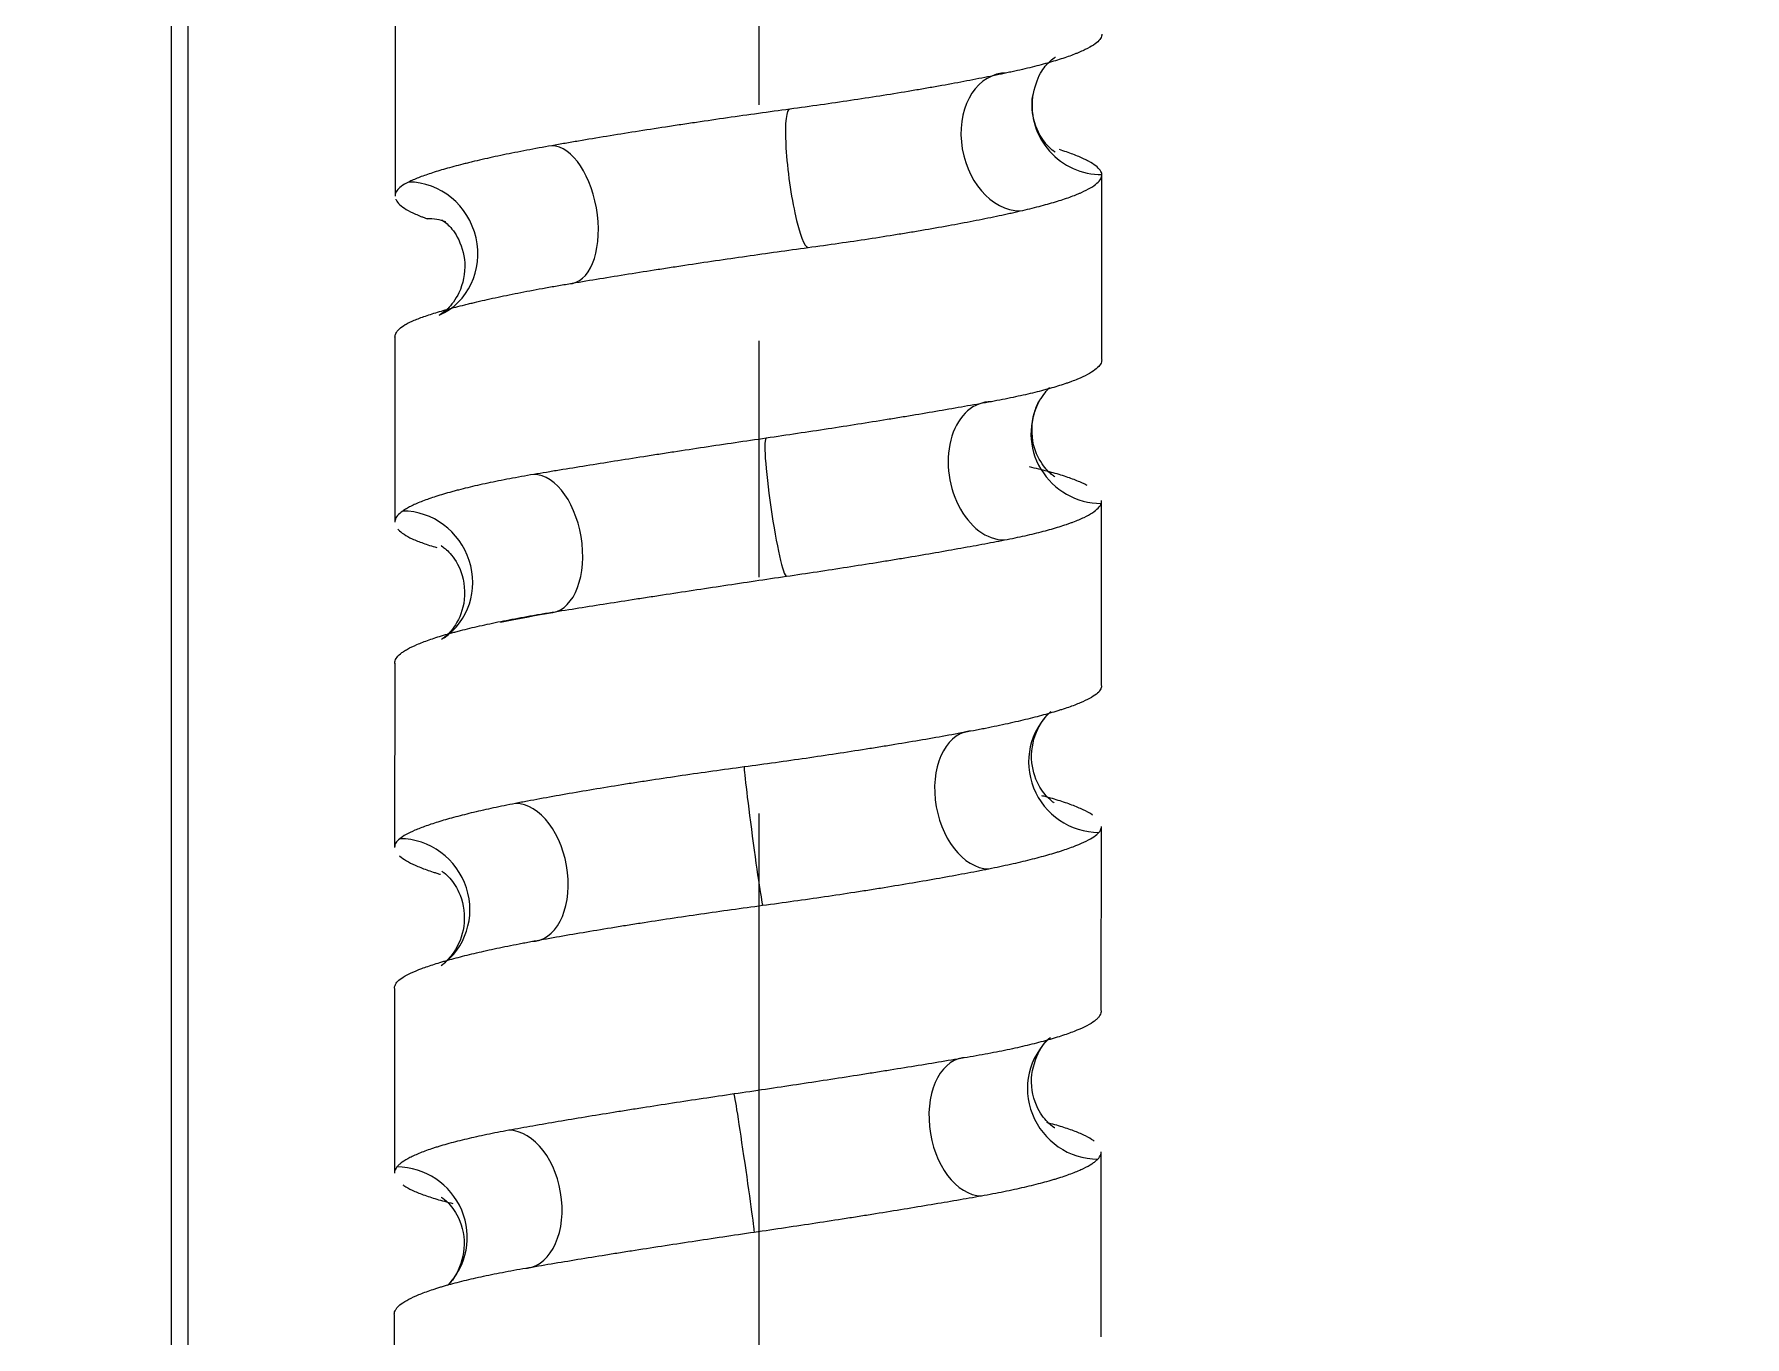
# Model space of a CAD drawing. Header units: millimetres. Extents: x 6110 to 6704, y -2661 to -1821.
# Drawn here: x 6334.11 to 6343.31, y -2327.69 to -2320.69 of the extents above; entities that cross this region are included whole.
import ezdxf

# ---------------------------------------------------------------- set-up
doc = ezdxf.new("R2010")
doc.units = ezdxf.units.MM
doc.header["$LTSCALE"] = 0.1
doc.linetypes.add('CENTERX2', pattern=[101.6, 63.5, -12.7, 12.7, -12.7])
doc.linetypes.add('HIDDEN2', pattern=[4.7625, 3.175, -1.5875])
doc.layers.add('1', color=4, linetype='HIDDEN2', lineweight=13)
doc.layers.add('DIM', color=3, linetype='Continuous', lineweight=9)
doc.layers.add('CENTER', color=1, linetype='CENTERX2')

msp = doc.modelspace()

# ---------------------------------------------------------------- hatches: boundary and pattern name
at = {"layer": 'DIM'}
h = msp.add_hatch(dxfattribs=at)
h.set_pattern_fill('ANSI31', color=2)
edge = h.paths.add_edge_path()
edge.add_line((6619.6172, -2595.9805), (6619.6172, -1962.2056))
edge.add_line((6634.6172, -1966.1101), (6619.6172, -1966.1101))
edge.add_line((6634.6172, -2610.9805), (6634.6172, -1966.1101))
edge.add_line((6634.6172, -2610.9805), (6184.4567, -2610.9805))
edge.add_line((6619.6172, -2595.9805), (6184.4567, -2595.9805))
edge.add_line((6184.4567, -2610.9805), (6184.4567, -2595.9805))

# ---------------------------------------------------------------- linework, layer by layer
at = {"layer": '1', "color": 7, "linetype": 'Continuous', "lineweight": -3}
for p, q in [((6334.8505, -2226.5104), (6334.8505, -2393.225)), ((6334.9393, -2226.5104), (6334.9393, -2393.225)), ((6336.0543, -2320.5681), (6336.0536, -2321.5565)), ((6339.853, -2322.4352), (6339.8537, -2321.4436)), ((6336.0531, -2322.3144), (6336.0524, -2323.3094)), ((6339.8518, -2324.1867), (6339.8525, -2323.1935)), ((6336.0519, -2324.0677), (6336.0512, -2325.0571)), ((6339.8506, -2325.9346), (6339.8513, -2324.9445)), ((6336.0507, -2325.8149), (6336.05, -2326.8088)), ((6339.8494, -2327.6872), (6339.8501, -2326.6929)), ((6336.0495, -2327.5671), (6336.0488, -2328.5577))]:
    msp.add_line(p, q, dxfattribs=at)
for centre, major_axis, ratio, start_param, end_param in [((6339.3795, -2321.2655), (0.0809, -0.3662), 0.742203, 2.97992, 6.118765), ((6339.853, -2321.0694), (0.3722, -0.0455), 0.990959, 3.136864, 4.834599), ((6338.2251, -2321.4611), (0.0502, -0.3716), 0.142243, 3.122374, 6.264017), ((6336.9416, -2321.6566), (0.0638, -0.3695), 0.527455, 6.193609, 9.332122), ((6336.141, -2321.8526), (0.1533, -0.3422), 0.945561, 6.274637, 9.023318), ((6336.2045, -2322.0491), (0.1318, 0.3511), 0.910557, 0.028802, 0.327529), ((6339.2945, -2323.0332), (0.0698, -0.3685), 0.70068, 3.009328, 6.150959), ((6339.8463, -2322.8372), (0.3278, -0.1822), 0.98616, 3.141136, 5.223499), ((6338.1033, -2323.2288), (0.0543, -0.371), 0.07798, 3.131636, 6.270126), ((6336.8396, -2323.4244), (0.0611, -0.37), 0.580153, 6.187191, 9.328733), ((6336.1068, -2323.6204), (0.1971, -0.319), 0.961259, 0.042818, 2.603645), ((6339.8309, -2324.6051), (0.2558, -0.2742), 0.98078, 3.127308, 5.54174), ((6339.205, -2324.801), (0.0715, -0.3681), 0.652446, 3.016569, 6.155035), ((6337.9802, -2324.9966), (0.0497, -0.3717), 0.015718, 3.139643, 6.281152), ((6336.7421, -2325.1922), (0.0698, -0.3684), 0.630167, 6.165396, 9.304181), ((6336.0882, -2325.3822), (0.2124, -0.3091), 0.971684, 0.000903, 2.55168), ((6339.8231, -2326.3618), (0.2455, -0.2834), 0.975199, 3.154937, 5.57925), ((6339.1675, -2326.5579), (0.0644, -0.3694), 0.635828, 3.031079, 6.172183), ((6337.931, -2326.7537), (0.0541, -0.3711), 0.010811, 0.000074, 3.138521), ((6336.7029, -2326.9494), (0.0655, -0.3692), 0.650015, 6.167902, 9.309332), ((6336.0709, -2327.1457), (0.2642, -0.2661), 0.978594, 6.282607, 8.65142)]:
    msp.add_ellipse(centre, major_axis=major_axis, ratio=ratio, start_param=start_param, end_param=end_param, dxfattribs=at)
for points, knots in [([(6339.8524, -2320.6978), (6339.85, -2320.7054), (6339.845, -2320.7131), (6339.8303, -2320.7287), (6339.8107, -2320.7446), (6339.7816, -2320.7608), (6339.7561, -2320.7732), (6339.747, -2320.7773), (6339.7324, -2320.7836), (6339.7274, -2320.7857), (6339.7171, -2320.7899), (6339.7118, -2320.792), (6339.6845, -2320.8025), (6339.6606, -2320.8109), (6339.6084, -2320.8277), (6339.5521, -2320.8445), (6339.4875, -2320.8612), (6339.4359, -2320.8736), (6339.4181, -2320.8778), (6339.3907, -2320.884), (6339.3814, -2320.8861), (6339.3626, -2320.8903), (6339.3531, -2320.8923), (6339.3435, -2320.8944)], [0, 0, 0, 0, 0.125, 0.125, 0.25, 0.375, 0.375, 0.4375, 0.4375, 0.46875, 0.46875, 0.5, 0.5, 0.625, 0.625, 0.75, 0.875, 0.875, 0.9375, 0.9375, 0.96875, 0.96875, 1, 1, 1, 1]), ([(6339.4808, -2321.0239), (6339.4922, -2320.9715), (6339.516, -2320.894), (6339.5776, -2320.8262), (6339.6005, -2320.8109), (6339.6035, -2320.8091), (6339.6035, -2320.8091)], [0, 0, 0, 0, 0.337406, 0.614052, 0.876261, 1, 1, 1, 1]), ([(6339.3435, -2320.8944), (6339.3051, -2320.9026), (6339.2652, -2320.9108), (6339.1824, -2320.9274), (6339.0967, -2320.9439), (6339.0051, -2320.9606), (6338.9342, -2320.9731), (6338.8982, -2320.9794), (6338.8613, -2320.9857), (6338.8365, -2320.9899), (6338.8241, -2320.992), (6338.7615, -2321.0024), (6338.7106, -2321.0107), (6338.6075, -2321.027), (6338.503, -2321.0431), (6338.3957, -2321.0587), (6338.2869, -2321.0742), (6338.2318, -2321.0818), (6338.1759, -2321.0894)], [0, 0, 0, 0, 0.125, 0.125, 0.25, 0.375, 0.375, 0.4375, 0.46875, 0.46875, 0.5, 0.5, 0.625, 0.625, 0.75, 0.875, 0.875, 1, 1, 1, 1]), ([(6339.6022, -2321.3197), (6339.6022, -2321.3196), (6339.5989, -2321.3175), (6339.5713, -2321.2995), (6339.5043, -2321.2161), (6339.475, -2321.1059), (6339.4789, -2321.0398), (6339.4808, -2321.0239)], [0, 0, 0, 0, 0.095833, 0.358331, 0.612702, 0.909005, 1, 1, 1, 1]), ([(6338.1759, -2321.0894), (6338.1197, -2321.0969), (6338.0636, -2321.1046), (6337.9517, -2321.1202), (6337.8401, -2321.136), (6337.7291, -2321.1522), (6337.6461, -2321.1645), (6337.6184, -2321.1687), (6337.577, -2321.1749), (6337.5632, -2321.177), (6337.5357, -2321.1812), (6337.5219, -2321.1833), (6337.4534, -2321.1938), (6337.3996, -2321.2022), (6337.2938, -2321.2189), (6337.1899, -2321.2357), (6337.0897, -2321.2523), (6337.016, -2321.2648), (6336.9916, -2321.269), (6336.9555, -2321.2752), (6336.9435, -2321.2773), (6336.9197, -2321.2814), (6336.9079, -2321.2835), (6336.8962, -2321.2856)], [0, 0, 0, 0, 0.125, 0.125, 0.25, 0.375, 0.375, 0.4375, 0.4375, 0.46875, 0.46875, 0.5, 0.5, 0.625, 0.625, 0.75, 0.875, 0.875, 0.9375, 0.9375, 0.96875, 0.96875, 1, 1, 1, 1]), ([(6336.8962, -2321.2856), (6336.8495, -2321.2938), (6336.8046, -2321.302), (6336.7181, -2321.3185), (6336.6349, -2321.3351), (6336.5585, -2321.3517), (6336.5037, -2321.3642), (6336.4769, -2321.3705), (6336.4511, -2321.3768), (6336.4341, -2321.381), (6336.4257, -2321.3831), (6336.3845, -2321.3935), (6336.3537, -2321.4018), (6336.2965, -2321.4182), (6336.2436, -2321.4343), (6336.1994, -2321.4501), (6336.1695, -2321.4618), (6336.16, -2321.4656), (6336.1423, -2321.4733), (6336.134, -2321.4771), (6336.1263, -2321.4809)], [0, 0, 0, 0, 0.125, 0.125, 0.25, 0.375, 0.375, 0.4375, 0.46875, 0.46875, 0.5, 0.5, 0.625, 0.625, 0.75, 0.875, 0.875, 0.9375, 0.9375, 1, 1, 1, 1]), ([(6339.8536, -2321.4411), (6339.8531, -2321.4335), (6339.85, -2321.4258), (6339.839, -2321.4101), (6339.8232, -2321.3942), (6339.7977, -2321.3779), (6339.7749, -2321.3655), (6339.7667, -2321.3614), (6339.7535, -2321.3551), (6339.749, -2321.353), (6339.7395, -2321.3488), (6339.7346, -2321.3467), (6339.7096, -2321.3361), (6339.6873, -2321.3277), (6339.6509, -2321.3151), (6339.6383, -2321.3109), (6339.6251, -2321.3067)], [0, 0, 0, 0, 0.181951, 0.181951, 0.363901, 0.545852, 0.545852, 0.636827, 0.636827, 0.682315, 0.682315, 0.727802, 0.727802, 0.909753, 0.909753, 1, 1, 1, 1]), ([(6336.1263, -2321.4809), (6336.1108, -2321.4885), (6336.0978, -2321.4962), (6336.0768, -2321.5119), (6336.0608, -2321.5277), (6336.0544, -2321.544), (6336.0536, -2321.5535), (6336.0536, -2321.5548), (6336.0536, -2321.556)], [0, 0, 0, 0, 0.317373, 0.317373, 0.634745, 0.952118, 0.952118, 1, 1, 1, 1]), ([(6339.4148, -2321.6365), (6339.4508, -2321.6283), (6339.4845, -2321.6201), (6339.5477, -2321.6035), (6339.6068, -2321.587), (6339.6574, -2321.5703), (6339.6922, -2321.5578), (6339.7088, -2321.5515), (6339.7242, -2321.5452), (6339.7341, -2321.541), (6339.739, -2321.5389), (6339.7625, -2321.5284), (6339.7788, -2321.5201), (6339.8067, -2321.5038), (6339.8298, -2321.4876), (6339.8434, -2321.4719), (6339.8521, -2321.4563), (6339.8541, -2321.4486), (6339.8536, -2321.4411)], [0, 0, 0, 0, 0.125, 0.125, 0.25, 0.375, 0.375, 0.4375, 0.46875, 0.46875, 0.5, 0.5, 0.625, 0.625, 0.75, 0.875, 0.875, 1, 1, 1, 1]), ([(6336.0573, -2321.5733), (6336.0578, -2321.5747), (6336.0584, -2321.576), (6336.0634, -2321.5858), (6336.0702, -2321.5942), (6336.0885, -2321.6111), (6336.1116, -2321.6279), (6336.1442, -2321.6446), (6336.1723, -2321.6572), (6336.1823, -2321.6614), (6336.1982, -2321.6677), (6336.2037, -2321.6697), (6336.2149, -2321.6739), (6336.2206, -2321.676), (6336.2265, -2321.6781)], [0, 0, 0, 0, 0.038401, 0.038401, 0.278801, 0.278801, 0.5192, 0.7596, 0.7596, 0.8798, 0.8798, 0.9399, 0.9399, 1, 1, 1, 1]), ([(6336.306, -2321.6849), (6336.306, -2321.685), (6336.3074, -2321.6863), (6336.3256, -2321.695), (6336.3947, -2321.7712), (6336.4426, -2321.9183), (6336.4086, -2322.0772), (6336.3349, -2322.169), (6336.2984, -2322.1921), (6336.293, -2322.1963), (6336.293, -2322.1961)], [0, 0, 0, 0, 0.012675, 0.164803, 0.30725, 0.47031, 0.647975, 0.793385, 0.920816, 1, 1, 1, 1]), ([(6338.2743, -2321.8327), (6338.3301, -2321.8252), (6338.3851, -2321.8175), (6338.4933, -2321.8019), (6338.5999, -2321.7861), (6338.7031, -2321.7699), (6338.7793, -2321.7576), (6338.8045, -2321.7534), (6338.842, -2321.7472), (6338.8544, -2321.7451), (6338.8791, -2321.7409), (6338.8915, -2321.7388), (6338.9525, -2321.7283), (6338.9997, -2321.7199), (6339.0912, -2321.7032), (6339.1795, -2321.6864), (6339.2616, -2321.6698), (6339.3209, -2321.6573), (6339.3403, -2321.6531), (6339.3687, -2321.6469), (6339.3781, -2321.6448), (6339.3967, -2321.6406), (6339.4058, -2321.6386), (6339.4148, -2321.6365)], [0, 0, 0, 0, 0.125, 0.125, 0.25, 0.375, 0.375, 0.4375, 0.4375, 0.46875, 0.46875, 0.5, 0.5, 0.625, 0.625, 0.75, 0.875, 0.875, 0.9375, 0.9375, 0.96875, 0.96875, 1, 1, 1, 1]), ([(6336.9877, -2322.0277), (6337.0362, -2322.0195), (6337.0855, -2322.0112), (6337.1859, -2321.9947), (6337.288, -2321.9782), (6337.3936, -2321.9615), (6337.474, -2321.949), (6337.5011, -2321.9448), (6337.542, -2321.9385), (6337.5556, -2321.9364), (6337.5831, -2321.9322), (6337.5969, -2321.9301), (6337.6659, -2321.9197), (6337.7211, -2321.9114), (6337.8316, -2321.8951), (6337.9422, -2321.879), (6338.0528, -2321.8633), (6338.1635, -2321.8479), (6338.2189, -2321.8403), (6338.2743, -2321.8327)], [0, 0, 0, 0, 0.125, 0.125, 0.25, 0.375, 0.375, 0.4375, 0.4375, 0.46875, 0.46875, 0.5, 0.5, 0.625, 0.625, 0.75, 0.875, 0.875, 1, 1, 1, 1]), ([(6336.1557, -2322.2242), (6336.174, -2322.2166), (6336.1946, -2322.2089), (6336.2402, -2322.1933), (6336.2901, -2322.1775), (6336.3485, -2322.1612), (6336.3956, -2322.1489), (6336.4118, -2322.1447), (6336.437, -2322.1385), (6336.4456, -2322.1364), (6336.4629, -2322.1322), (6336.4717, -2322.1301), (6336.5163, -2322.1195), (6336.5536, -2322.1111), (6336.6315, -2322.0944), (6336.7128, -2322.0776), (6336.8006, -2322.0609), (6336.8689, -2322.0484), (6336.8921, -2322.0443), (6336.9275, -2322.038), (6336.9395, -2322.036), (6336.9635, -2322.0318), (6336.9756, -2322.0298), (6336.9877, -2322.0277)], [0, 0, 0, 0, 0.125, 0.125, 0.25, 0.375, 0.375, 0.4375, 0.4375, 0.46875, 0.46875, 0.5, 0.5, 0.625, 0.625, 0.75, 0.875, 0.875, 0.9375, 0.9375, 0.96875, 0.96875, 1, 1, 1, 1]), ([(6336.0531, -2322.3142), (6336.053, -2322.3078), (6336.0545, -2322.3015), (6336.061, -2322.287), (6336.0732, -2322.2708), (6336.095, -2322.2551), (6336.115, -2322.2434), (6336.1222, -2322.2395), (6336.138, -2322.2318), (6336.1466, -2322.228), (6336.1557, -2322.2242)], [0, 0, 0, 0, 0.20303, 0.20303, 0.468687, 0.734343, 0.734343, 0.867172, 0.867172, 1, 1, 1, 1]), ([(6339.8416, -2322.4662), (6339.8355, -2322.4744), (6339.8269, -2322.4827), (6339.8051, -2322.4992), (6339.7786, -2322.5158), (6339.7428, -2322.5325), (6339.7124, -2322.545), (6339.7017, -2322.5492), (6339.6848, -2322.5555), (6339.679, -2322.5576), (6339.667, -2322.5617), (6339.6609, -2322.5638), (6339.6298, -2322.5743), (6339.6028, -2322.5826), (6339.5449, -2322.5989), (6339.4829, -2322.6151), (6339.4131, -2322.6308), (6339.3578, -2322.6424), (6339.3388, -2322.6463), (6339.2998, -2322.654), (6339.2798, -2322.6578), (6339.2594, -2322.6615)], [0, 0, 0, 0, 0.125, 0.125, 0.25, 0.375, 0.375, 0.4375, 0.4375, 0.46875, 0.46875, 0.5, 0.5, 0.625, 0.625, 0.75, 0.875, 0.875, 0.9375, 0.9375, 1, 1, 1, 1]), ([(6339.853, -2322.4357), (6339.853, -2322.4376), (6339.8528, -2322.4394), (6339.8514, -2322.4496), (6339.8478, -2322.4579), (6339.8416, -2322.4662)], [0, 0, 0, 0, 0.182849, 0.182849, 1, 1, 1, 1]), ([(6339.2594, -2322.6615), (6339.2183, -2322.6691), (6339.1757, -2322.6768), (6339.0878, -2322.6924), (6338.9972, -2322.7083), (6338.9011, -2322.7245), (6338.8271, -2322.7369), (6338.7895, -2322.7431), (6338.7512, -2322.7494), (6338.7254, -2322.7536), (6338.7125, -2322.7557), (6338.6476, -2322.7662), (6338.5951, -2322.7746), (6338.489, -2322.7913), (6338.3818, -2322.808), (6338.2723, -2322.8246), (6338.1616, -2322.8412), (6338.1057, -2322.8495), (6338.0493, -2322.8578)], [0, 0, 0, 0, 0.125, 0.125, 0.25, 0.375, 0.375, 0.4375, 0.46875, 0.46875, 0.5, 0.5, 0.625, 0.625, 0.75, 0.875, 0.875, 1, 1, 1, 1]), ([(6339.6002, -2323.0646), (6339.6002, -2323.0647), (6339.5912, -2323.0597), (6339.5392, -2323.0156), (6339.4721, -2322.891), (6339.477, -2322.746), (6339.5066, -2322.6762), (6339.5185, -2322.6551)], [0, 0, 0, 0, 0.164315, 0.374397, 0.604086, 0.877204, 1, 1, 1, 1]), ([(6338.0493, -2322.8578), (6337.9931, -2322.866), (6337.9373, -2322.8742), (6337.8263, -2322.8907), (6337.7159, -2322.9072), (6337.6066, -2322.9238), (6337.5251, -2322.9363), (6337.498, -2322.9405), (6337.4575, -2322.9468), (6337.444, -2322.9489), (6337.417, -2322.953), (6337.4036, -2322.9551), (6337.3366, -2322.9656), (6337.2842, -2322.9738), (6337.1814, -2322.9902), (6337.0808, -2323.0063), (6336.9844, -2323.022), (6336.9138, -2323.0336), (6336.8905, -2323.0375), (6336.8445, -2323.0452), (6336.8217, -2323.049), (6336.7994, -2323.0527)], [0, 0, 0, 0, 0.125, 0.125, 0.25, 0.375, 0.375, 0.4375, 0.4375, 0.46875, 0.46875, 0.5, 0.5, 0.625, 0.625, 0.75, 0.875, 0.875, 0.9375, 0.9375, 1, 1, 1, 1]), ([(6336.7994, -2323.0527), (6336.7544, -2323.0603), (6336.7113, -2323.068), (6336.6287, -2323.0836), (6336.5498, -2323.0994), (6336.4781, -2323.1157), (6336.427, -2323.128), (6336.4022, -2323.1342), (6336.3784, -2323.1405), (6336.3628, -2323.1447), (6336.3551, -2323.1468), (6336.3173, -2323.1573), (6336.2895, -2323.1657), (6336.2383, -2323.1825), (6336.1916, -2323.1993), (6336.1539, -2323.216), (6336.1291, -2323.2285), (6336.1214, -2323.2327), (6336.1107, -2323.239), (6336.1073, -2323.241), (6336.1007, -2323.2452), (6336.0976, -2323.2473), (6336.0946, -2323.2493)], [0, 0, 0, 0, 0.125, 0.125, 0.25, 0.375, 0.375, 0.4375, 0.46875, 0.46875, 0.5, 0.5, 0.625, 0.625, 0.75, 0.875, 0.875, 0.9375, 0.9375, 0.96875, 0.96875, 1, 1, 1, 1]), ([(6339.774, -2323.1114), (6339.7721, -2323.1104), (6339.7702, -2323.1094), (6339.7517, -2323.1), (6339.7329, -2323.0917), (6339.6911, -2323.0753), (6339.6448, -2323.059), (6339.5899, -2323.0432), (6339.5453, -2323.0315), (6339.5299, -2323.0276), (6339.498, -2323.0199), (6339.4815, -2323.0161), (6339.4645, -2323.0123)], [0, 0, 0, 0, 0.029095, 0.029095, 0.271822, 0.271822, 0.514548, 0.757274, 0.757274, 0.878637, 0.878637, 1, 1, 1, 1]), ([(6336.0946, -2323.2493), (6336.0829, -2323.2576), (6336.0736, -2323.2658), (6336.06, -2323.2824), (6336.0538, -2323.2941), (6336.0524, -2323.3059), (6336.0524, -2323.3093)], [0, 0, 0, 0, 0.414443, 0.414443, 0.828886, 1, 1, 1, 1]), ([(6339.3296, -2323.4049), (6339.3687, -2323.3973), (6339.4056, -2323.3896), (6339.4753, -2323.374), (6339.5409, -2323.3582), (6339.5983, -2323.3419), (6339.6382, -2323.3295), (6339.6574, -2323.3233), (6339.6754, -2323.317), (6339.6871, -2323.3128), (6339.6928, -2323.3107), (6339.7207, -2323.3001), (6339.7404, -2323.2917), (6339.7752, -2323.275), (6339.8052, -2323.2582), (6339.8258, -2323.2415), (6339.8415, -2323.2249), (6339.8469, -2323.2166), (6339.8499, -2323.2083)], [0, 0, 0, 0, 0.125, 0.125, 0.25, 0.375, 0.375, 0.4375, 0.46875, 0.46875, 0.5, 0.5, 0.625, 0.625, 0.75, 0.875, 0.875, 1, 1, 1, 1]), ([(6336.0683, -2323.3462), (6336.0691, -2323.3472), (6336.0701, -2323.3482), (6336.0788, -2323.3576), (6336.0891, -2323.3659), (6336.1142, -2323.3823), (6336.144, -2323.3986), (6336.183, -2323.4144), (6336.2158, -2323.4261), (6336.2273, -2323.43), (6336.2516, -2323.4377), (6336.2643, -2323.4415), (6336.2776, -2323.4453)], [0, 0, 0, 0, 0.029447, 0.029447, 0.272085, 0.272085, 0.514723, 0.757362, 0.757362, 0.878681, 0.878681, 1, 1, 1, 1]), ([(6336.3011, -2323.4354), (6336.301, -2323.4354), (6336.3083, -2323.4393), (6336.3573, -2323.4769), (6336.4287, -2323.5967), (6336.4329, -2323.7659), (6336.3651, -2323.8906), (6336.3178, -2323.9298), (6336.3066, -2323.9383), (6336.3039, -2323.9394)], [0, 0, 0, 0, 0.104432, 0.257324, 0.422079, 0.619409, 0.789323, 0.931161, 1, 1, 1, 1]), ([(6338.1572, -2323.5999), (6338.213, -2323.5917), (6338.2682, -2323.5835), (6338.3771, -2323.567), (6338.4847, -2323.5505), (6338.5896, -2323.5338), (6338.6673, -2323.5213), (6338.693, -2323.5172), (6338.7313, -2323.5109), (6338.744, -2323.5088), (6338.7694, -2323.5046), (6338.7821, -2323.5025), (6338.8449, -2323.4921), (6338.8937, -2323.4838), (6338.9884, -2323.4675), (6339.0804, -2323.4514), (6339.1668, -2323.4356), (6339.2295, -2323.424), (6339.2501, -2323.4201), (6339.2904, -2323.4125), (6339.3103, -2323.4087), (6339.3296, -2323.4049)], [0, 0, 0, 0, 0.125, 0.125, 0.25, 0.375, 0.375, 0.4375, 0.4375, 0.46875, 0.46875, 0.5, 0.5, 0.625, 0.625, 0.75, 0.875, 0.875, 0.9375, 0.9375, 1, 1, 1, 1]), ([(6336.8799, -2323.7961), (6336.9267, -2323.7885), (6336.9746, -2323.7808), (6337.0724, -2323.7652), (6337.1722, -2323.7494), (6337.2762, -2323.7331), (6337.3556, -2323.7208), (6337.3824, -2323.7167), (6337.4229, -2323.7104), (6337.4364, -2323.7083), (6337.4637, -2323.7041), (6337.4774, -2323.702), (6337.5458, -2323.6915), (6337.6008, -2323.6831), (6337.7111, -2323.6664), (6337.8217, -2323.6497), (6337.9331, -2323.633), (6338.0449, -2323.6164), (6338.1009, -2323.6082), (6338.1572, -2323.5999)], [0, 0, 0, 0, 0.125, 0.125, 0.25, 0.375, 0.375, 0.4375, 0.4375, 0.46875, 0.46875, 0.5, 0.5, 0.625, 0.625, 0.75, 0.875, 0.875, 1, 1, 1, 1]), ([(6336.12, -2323.9914), (6336.1349, -2323.9832), (6336.152, -2323.975), (6336.1908, -2323.9584), (6336.234, -2323.9419), (6336.2859, -2323.9252), (6336.3281, -2323.9127), (6336.3428, -2323.9085), (6336.3656, -2323.9022), (6336.3733, -2323.9001), (6336.3891, -2323.8959), (6336.3971, -2323.8938), (6336.4378, -2323.8833), (6336.4721, -2323.8751), (6336.5443, -2323.8587), (6336.6199, -2323.8426), (6336.7025, -2323.8269), (6336.767, -2323.8152), (6336.789, -2323.8113), (6336.8338, -2323.8037), (6336.8567, -2323.7999), (6336.8799, -2323.7961)], [0, 0, 0, 0, 0.125, 0.125, 0.25, 0.375, 0.375, 0.4375, 0.4375, 0.46875, 0.46875, 0.5, 0.5, 0.625, 0.625, 0.75, 0.875, 0.875, 0.9375, 0.9375, 1, 1, 1, 1]), ([(6336.6205, -2323.8471), (6336.632, -2323.8447), (6336.7158, -2323.827), (6336.8103, -2323.8095), (6336.9007, -2323.7944)], [0, 0, 0, 0, 0.139193, 1, 1, 1, 1]), ([(6336.0519, -2324.0679), (6336.0519, -2324.0675), (6336.0519, -2324.0671), (6336.0521, -2324.0583), (6336.0574, -2324.0415), (6336.0724, -2324.0248), (6336.0874, -2324.0122), (6336.093, -2324.0081), (6336.1024, -2324.0018), (6336.1057, -2323.9997), (6336.1126, -2323.9956), (6336.1162, -2323.9935), (6336.12, -2323.9914)], [0, 0, 0, 0, 0.015099, 0.015099, 0.343399, 0.6717, 0.6717, 0.83585, 0.83585, 0.917925, 0.917925, 1, 1, 1, 1]), ([(6339.8239, -2324.2334), (6339.8143, -2324.241), (6339.8022, -2324.2487), (6339.7734, -2324.2643), (6339.74, -2324.2802), (6339.6973, -2324.2964), (6339.6618, -2324.3088), (6339.6494, -2324.3129), (6339.6299, -2324.3192), (6339.6232, -2324.3213), (6339.6096, -2324.3255), (6339.6027, -2324.3276), (6339.5673, -2324.3381), (6339.5371, -2324.3465), (6339.4728, -2324.3633), (6339.4047, -2324.38), (6339.3289, -2324.3967), (6339.2692, -2324.4092), (6339.2489, -2324.4134), (6339.2175, -2324.4196), (6339.207, -2324.4217), (6339.1856, -2324.4258), (6339.1749, -2324.4279), (6339.164, -2324.43)], [0, 0, 0, 0, 0.125, 0.125, 0.25, 0.375, 0.375, 0.4375, 0.4375, 0.46875, 0.46875, 0.5, 0.5, 0.625, 0.625, 0.75, 0.875, 0.875, 0.9375, 0.9375, 0.96875, 0.96875, 1, 1, 1, 1]), ([(6339.8518, -2324.188), (6339.8518, -2324.1956), (6339.8496, -2324.203), (6339.8406, -2324.2182), (6339.8335, -2324.2258), (6339.8239, -2324.2334)], [0, 0, 0, 0, 0.487146, 0.487146, 1, 1, 1, 1]), ([(6339.5976, -2324.8175), (6339.5976, -2324.8175), (6339.5972, -2324.8174), (6339.581, -2324.8091), (6339.5154, -2324.7395), (6339.4634, -2324.5989), (6339.489, -2324.4366), (6339.5479, -2324.3573), (6339.5721, -2324.3336), (6339.5751, -2324.3308)], [0, 0, 0, 0, 0.009262, 0.198118, 0.370661, 0.566681, 0.788872, 0.973439, 1, 1, 1, 1]), ([(6339.164, -2324.43), (6339.1207, -2324.4382), (6339.0761, -2324.4464), (6338.9846, -2324.4629), (6338.8906, -2324.4795), (6338.7919, -2324.4961), (6338.7159, -2324.5086), (6338.6775, -2324.5149), (6338.6384, -2324.5212), (6338.6122, -2324.5254), (6338.599, -2324.5275), (6338.5329, -2324.5379), (6338.4796, -2324.5462), (6338.3721, -2324.5625), (6338.2637, -2324.5786), (6338.1537, -2324.5943), (6338.0427, -2324.6097), (6337.9869, -2324.6174), (6337.9305, -2324.6249)], [0, 0, 0, 0, 0.125, 0.125, 0.25, 0.375, 0.375, 0.4375, 0.46875, 0.46875, 0.5, 0.5, 0.625, 0.625, 0.75, 0.875, 0.875, 1, 1, 1, 1]), ([(6337.9305, -2324.6249), (6337.8739, -2324.6325), (6337.8178, -2324.6402), (6337.7064, -2324.6557), (6337.596, -2324.6715), (6337.4874, -2324.6877), (6337.4066, -2324.7001), (6337.3798, -2324.7042), (6337.3397, -2324.7105), (6337.3264, -2324.7125), (6337.2998, -2324.7167), (6337.2866, -2324.7188), (6337.2208, -2324.7293), (6337.1693, -2324.7377), (6337.069, -2324.7545), (6336.9711, -2324.7712), (6336.878, -2324.7879), (6336.8101, -2324.8004), (6336.7877, -2324.8045), (6336.7547, -2324.8108), (6336.7437, -2324.8129), (6336.7221, -2324.817), (6336.7113, -2324.8191), (6336.7007, -2324.8211)], [0, 0, 0, 0, 0.125, 0.125, 0.25, 0.375, 0.375, 0.4375, 0.4375, 0.46875, 0.46875, 0.5, 0.5, 0.625, 0.625, 0.75, 0.875, 0.875, 0.9375, 0.9375, 0.96875, 0.96875, 1, 1, 1, 1]), ([(6336.7007, -2324.8211), (6336.6597, -2324.8291), (6336.6204, -2324.8371), (6336.5456, -2324.8531), (6336.4743, -2324.8692), (6336.4101, -2324.8853), (6336.3494, -2324.9015), (6336.3209, -2324.9096), (6336.2675, -2324.9259), (6336.2431, -2324.9339), (6336.1986, -2324.9498), (6336.1584, -2324.9654), (6336.1268, -2324.9807), (6336.0995, -2324.9958), (6336.088, -2325.0033), (6336.0788, -2325.0106)], [0, 0, 0, 0, 0.125, 0.125, 0.25, 0.375, 0.375, 0.5, 0.5, 0.625, 0.625, 0.75, 0.875, 0.875, 1, 1, 1, 1]), ([(6339.8052, -2324.8843), (6339.8032, -2324.883), (6339.8011, -2324.8816), (6339.7858, -2324.8718), (6339.7704, -2324.8634), (6339.7348, -2324.8465), (6339.6948, -2324.8297), (6339.6456, -2324.813), (6339.6053, -2324.8004), (6339.5913, -2324.7962), (6339.5694, -2324.79), (6339.562, -2324.7879), (6339.5468, -2324.7837), (6339.5391, -2324.7816), (6339.5312, -2324.7795)], [0, 0, 0, 0, 0.038777, 0.038777, 0.279083, 0.279083, 0.519389, 0.759694, 0.759694, 0.879847, 0.879847, 0.939924, 0.939924, 1, 1, 1, 1]), ([(6339.2452, -2325.1721), (6339.2864, -2325.1639), (6339.3256, -2325.1556), (6339.4, -2325.1391), (6339.4706, -2325.1225), (6339.5334, -2325.1058), (6339.5776, -2325.0933), (6339.599, -2325.087), (6339.6193, -2325.0807), (6339.6325, -2325.0765), (6339.639, -2325.0744), (6339.6708, -2325.0639), (6339.6938, -2325.0557), (6339.7351, -2325.0393), (6339.7718, -2325.0232), (6339.7993, -2325.0074), (6339.8221, -2324.9919), (6339.8312, -2324.9843), (6339.8379, -2324.9767)], [0, 0, 0, 0, 0.125, 0.125, 0.25, 0.375, 0.375, 0.4375, 0.46875, 0.46875, 0.5, 0.5, 0.625, 0.625, 0.75, 0.875, 0.875, 1, 1, 1, 1]), ([(6339.8379, -2324.9767), (6339.8446, -2324.9691), (6339.8487, -2324.9614), (6339.851, -2324.951), (6339.8513, -2324.9484), (6339.8513, -2324.9458)], [0, 0, 0, 0, 0.750688, 0.750688, 1, 1, 1, 1]), ([(6336.0788, -2325.0106), (6336.0694, -2325.018), (6336.0625, -2325.0255), (6336.0534, -2325.0407), (6336.0512, -2325.0483), (6336.0512, -2325.056)], [0, 0, 0, 0, 0.50311, 0.50311, 1, 1, 1, 1]), ([(6336.0783, -2325.1034), (6336.0787, -2325.1037), (6336.079, -2325.104), (6336.0888, -2325.1125), (6336.1005, -2325.1207), (6336.1282, -2325.137), (6336.1603, -2325.1533), (6336.201, -2325.1696), (6336.2349, -2325.1817), (6336.2526, -2325.1878), (6336.2716, -2325.1938), (6336.2846, -2325.1979), (6336.2912, -2325.1999), (6336.298, -2325.2019)], [0, 0, 0, 0, 0.00972, 0.00972, 0.25729, 0.25729, 0.50486, 0.75243, 0.75243, 0.876215, 0.938108, 0.938108, 1, 1, 1, 1]), ([(6336.3043, -2325.1849), (6336.3043, -2325.1849), (6336.3087, -2325.1876), (6336.3442, -2325.2125), (6336.416, -2325.3148), (6336.4385, -2325.4805), (6336.3814, -2325.6141), (6336.3388, -2325.6591), (6336.3251, -2325.6716)], [0, 0, 0, 0, 0.083316, 0.260047, 0.439912, 0.666595, 0.872032, 1, 1, 1, 1]), ([(6338.0299, -2325.3683), (6338.0865, -2325.3607), (6338.1426, -2325.353), (6338.2536, -2325.3375), (6338.3635, -2325.3217), (6338.4714, -2325.3055), (6338.5514, -2325.2931), (6338.578, -2325.289), (6338.6176, -2325.2828), (6338.6308, -2325.2807), (6338.6571, -2325.2765), (6338.6702, -2325.2744), (6338.7352, -2325.2639), (6338.7859, -2325.2555), (6338.8848, -2325.2387), (6338.9811, -2325.222), (6339.0722, -2325.2053), (6339.1387, -2325.1928), (6339.1605, -2325.1887), (6339.1927, -2325.1824), (6339.2034, -2325.1804), (6339.2245, -2325.1762), (6339.2349, -2325.1741), (6339.2452, -2325.1721)], [0, 0, 0, 0, 0.125, 0.125, 0.25, 0.375, 0.375, 0.4375, 0.4375, 0.46875, 0.46875, 0.5, 0.5, 0.625, 0.625, 0.75, 0.875, 0.875, 0.9375, 0.9375, 0.96875, 0.96875, 1, 1, 1, 1]), ([(6336.7841, -2325.5633), (6336.8285, -2325.555), (6336.874, -2325.5468), (6336.9674, -2325.5303), (6337.0631, -2325.5138), (6337.1634, -2325.4971), (6337.2403, -2325.4846), (6337.2662, -2325.4804), (6337.3055, -2325.4741), (6337.3187, -2325.472), (6337.3452, -2325.4678), (6337.3586, -2325.4657), (6337.4253, -2325.4553), (6337.4791, -2325.447), (6337.5874, -2325.4307), (6337.6963, -2325.4146), (6337.8067, -2325.3989), (6337.9178, -2325.3835), (6337.9737, -2325.3758), (6338.0299, -2325.3683)], [0, 0, 0, 0, 0.125, 0.125, 0.25, 0.375, 0.375, 0.4375, 0.4375, 0.46875, 0.46875, 0.5, 0.5, 0.625, 0.625, 0.75, 0.875, 0.875, 1, 1, 1, 1]), ([(6336.0979, -2325.7539), (6336.1101, -2325.7465), (6336.1245, -2325.739), (6336.1576, -2325.7237), (6336.1949, -2325.7084), (6336.2408, -2325.6926), (6336.2785, -2325.6806), (6336.2981, -2325.6746), (6336.3189, -2325.6685), (6336.3331, -2325.6644), (6336.3403, -2325.6624), (6336.3771, -2325.6522), (6336.4083, -2325.6441), (6336.4741, -2325.6278), (6336.5435, -2325.6116), (6336.6196, -2325.5954), (6336.6793, -2325.5833), (6336.7098, -2325.5773), (6336.7413, -2325.5713), (6336.7626, -2325.5673), (6336.7733, -2325.5653), (6336.7841, -2325.5633)], [0, 0, 0, 0, 0.125, 0.125, 0.25, 0.375, 0.375, 0.4375, 0.46875, 0.46875, 0.5, 0.5, 0.625, 0.625, 0.75, 0.875, 0.875, 0.9375, 0.96875, 0.96875, 1, 1, 1, 1]), ([(6336.0507, -2325.8141), (6336.0507, -2325.8091), (6336.053, -2325.7963), (6336.0613, -2325.7838), (6336.0762, -2325.7687), (6336.0858, -2325.7612), (6336.0979, -2325.7539)], [0, 0, 0, 0, 0.241065, 0.620532, 0.620532, 1, 1, 1, 1]), ([(6339.8136, -2325.9907), (6339.8025, -2325.999), (6339.7891, -2326.0072), (6339.7578, -2326.0238), (6339.7218, -2326.0404), (6339.6769, -2326.0571), (6339.6397, -2326.0696), (6339.6268, -2326.0738), (6339.6065, -2326.0801), (6339.5996, -2326.0822), (6339.5855, -2326.0864), (6339.5783, -2326.0885), (6339.5416, -2326.0989), (6339.5104, -2326.1072), (6339.4443, -2326.1236), (6339.3744, -2326.1397), (6339.2971, -2326.1555), (6339.2363, -2326.1671), (6339.2156, -2326.171), (6339.1732, -2326.1786), (6339.1515, -2326.1825), (6339.1294, -2326.1862)], [0, 0, 0, 0, 0.125, 0.125, 0.25, 0.375, 0.375, 0.4375, 0.4375, 0.46875, 0.46875, 0.5, 0.5, 0.625, 0.625, 0.75, 0.875, 0.875, 0.9375, 0.9375, 1, 1, 1, 1]), ([(6339.8506, -2325.9348), (6339.8506, -2325.9367), (6339.8499, -2325.947), (6339.8455, -2325.9574), (6339.8363, -2325.9699), (6339.8327, -2325.9741), (6339.8262, -2325.9803), (6339.8239, -2325.9824), (6339.819, -2325.9866), (6339.8164, -2325.9887), (6339.8136, -2325.9907)], [0, 0, 0, 0, 0.103634, 0.551817, 0.551817, 0.775908, 0.775908, 0.887954, 0.887954, 1, 1, 1, 1]), ([(6339.6001, -2326.5653), (6339.6001, -2326.5653), (6339.5982, -2326.5642), (6339.5735, -2326.5502), (6339.4991, -2326.4624), (6339.4583, -2326.3002), (6339.5149, -2326.1438), (6339.5548, -2326.0941), (6339.5776, -2326.0783)], [0, 0, 0, 0, 0.036924, 0.21786, 0.392675, 0.614808, 0.824024, 1, 1, 1, 1]), ([(6339.1294, -2326.1862), (6339.0849, -2326.1938), (6339.0392, -2326.2015), (6338.9454, -2326.2171), (6338.8493, -2326.233), (6338.7485, -2326.2492), (6338.6711, -2326.2616), (6338.645, -2326.2657), (6338.6054, -2326.272), (6338.5921, -2326.2741), (6338.5655, -2326.2783), (6338.552, -2326.2804), (6338.4849, -2326.2909), (6338.4308, -2326.2993), (6338.322, -2326.3161), (6338.2124, -2326.3328), (6338.1014, -2326.3494), (6337.9897, -2326.366), (6337.9334, -2326.3743), (6337.8768, -2326.3826)], [0, 0, 0, 0, 0.125, 0.125, 0.25, 0.375, 0.375, 0.4375, 0.4375, 0.46875, 0.46875, 0.5, 0.5, 0.625, 0.625, 0.75, 0.875, 0.875, 1, 1, 1, 1]), ([(6337.8768, -2326.3826), (6337.8206, -2326.3908), (6337.765, -2326.399), (6337.6546, -2326.4155), (6337.5453, -2326.4321), (6337.438, -2326.4487), (6337.3583, -2326.4612), (6337.3319, -2326.4654), (6337.2924, -2326.4717), (6337.2793, -2326.4738), (6337.2531, -2326.478), (6337.2401, -2326.4801), (6337.1752, -2326.4905), (6337.1246, -2326.4988), (6337.0259, -2326.5151), (6336.9298, -2326.5312), (6336.8387, -2326.547), (6336.7722, -2326.5586), (6336.7504, -2326.5625), (6336.7074, -2326.5702), (6336.6862, -2326.574), (6336.6655, -2326.5778)], [0, 0, 0, 0, 0.125, 0.125, 0.25, 0.375, 0.375, 0.4375, 0.4375, 0.46875, 0.46875, 0.5, 0.5, 0.625, 0.625, 0.75, 0.875, 0.875, 0.9375, 0.9375, 1, 1, 1, 1]), ([(6339.8121, -2326.6359), (6339.8108, -2326.6349), (6339.8094, -2326.6338), (6339.7962, -2326.6244), (6339.7821, -2326.6161), (6339.7493, -2326.5997), (6339.712, -2326.5835), (6339.6657, -2326.5676), (6339.6275, -2326.5559), (6339.6142, -2326.552), (6339.5864, -2326.5443), (6339.5719, -2326.5405), (6339.5569, -2326.5367)], [0, 0, 0, 0, 0.029863, 0.029863, 0.272397, 0.272397, 0.514932, 0.757466, 0.757466, 0.878733, 0.878733, 1, 1, 1, 1]), ([(6336.6655, -2326.5778), (6336.6238, -2326.5853), (6336.584, -2326.593), (6336.5086, -2326.6086), (6336.437, -2326.6245), (6336.3733, -2326.6407), (6336.3284, -2326.6531), (6336.3067, -2326.6593), (6336.2862, -2326.6656), (6336.2727, -2326.6698), (6336.2661, -2326.672), (6336.2339, -2326.6825), (6336.2106, -2326.6909), (6336.1685, -2326.7077), (6336.1312, -2326.7245), (6336.1031, -2326.7413), (6336.0857, -2326.7538), (6336.0804, -2326.758), (6336.0735, -2326.7643), (6336.0713, -2326.7663), (6336.0673, -2326.7705), (6336.0654, -2326.7726), (6336.0637, -2326.7747)], [0, 0, 0, 0, 0.125, 0.125, 0.25, 0.375, 0.375, 0.4375, 0.46875, 0.46875, 0.5, 0.5, 0.625, 0.625, 0.75, 0.875, 0.875, 0.9375, 0.9375, 0.96875, 0.96875, 1, 1, 1, 1]), ([(6339.2056, -2326.9296), (6339.2481, -2326.922), (6339.2887, -2326.9143), (6339.3659, -2326.8987), (6339.4392, -2326.8829), (6339.5048, -2326.8666), (6339.5512, -2326.8543), (6339.5736, -2326.8481), (6339.5949, -2326.8418), (6339.6089, -2326.8376), (6339.6157, -2326.8355), (6339.6492, -2326.8249), (6339.6736, -2326.8165), (6339.7177, -2326.7997), (6339.7572, -2326.7829), (6339.7875, -2326.7662), (6339.8066, -2326.7537), (6339.8124, -2326.7495), (6339.8202, -2326.7432), (6339.8227, -2326.7411), (6339.8273, -2326.737), (6339.8294, -2326.7349), (6339.8314, -2326.7328)], [0, 0, 0, 0, 0.125, 0.125, 0.25, 0.375, 0.375, 0.4375, 0.46875, 0.46875, 0.5, 0.5, 0.625, 0.625, 0.75, 0.875, 0.875, 0.9375, 0.9375, 0.96875, 0.96875, 1, 1, 1, 1]), ([(6339.8314, -2326.7328), (6339.8392, -2326.7246), (6339.8446, -2326.7163), (6339.8492, -2326.7031), (6339.8501, -2326.6982), (6339.8501, -2326.6933)], [0, 0, 0, 0, 0.62849, 0.62849, 1, 1, 1, 1]), ([(6336.0637, -2326.7747), (6336.057, -2326.7829), (6336.0528, -2326.7912), (6336.0503, -2326.8024), (6336.05, -2326.8054), (6336.05, -2326.8084)], [0, 0, 0, 0, 0.736648, 0.736648, 1, 1, 1, 1]), ([(6336.0959, -2326.8716), (6336.0975, -2326.8726), (6336.099, -2326.8737), (6336.1135, -2326.8831), (6336.1287, -2326.8915), (6336.1636, -2326.9079), (6336.203, -2326.9241), (6336.2515, -2326.9399), (6336.2912, -2326.9517), (6336.305, -2326.9556), (6336.3338, -2326.9633), (6336.3488, -2326.9671), (6336.3643, -2326.9709)], [0, 0, 0, 0, 0.030331, 0.030331, 0.272748, 0.272748, 0.515166, 0.757583, 0.757583, 0.878791, 0.878791, 1, 1, 1, 1]), ([(6336.3012, -2326.937), (6336.3012, -2326.937), (6336.3022, -2326.9375), (6336.3223, -2326.9479), (6336.3958, -2327.0293), (6336.4426, -2327.189), (6336.3938, -2327.3421), (6336.3548, -2327.3947), (6336.3351, -2327.4118)], [0, 0, 0, 0, 0.019192, 0.211778, 0.393248, 0.625233, 0.847361, 1, 1, 1, 1]), ([(6337.9851, -2327.1247), (6338.0413, -2327.1165), (6338.097, -2327.1083), (6338.2075, -2327.0918), (6338.3171, -2327.0753), (6338.4249, -2327.0586), (6338.505, -2327.0461), (6338.5316, -2327.0419), (6338.5714, -2327.0356), (6338.5846, -2327.0336), (6338.6109, -2327.0294), (6338.6241, -2327.0273), (6338.6894, -2327.0168), (6338.7405, -2327.0085), (6338.8401, -2326.9922), (6338.9373, -2326.9761), (6339.0296, -2326.9604), (6339.0971, -2326.9487), (6339.1192, -2326.9448), (6339.1629, -2326.9372), (6339.1845, -2326.9334), (6339.2056, -2326.9296)], [0, 0, 0, 0, 0.125, 0.125, 0.25, 0.375, 0.375, 0.4375, 0.4375, 0.46875, 0.46875, 0.5, 0.5, 0.625, 0.625, 0.75, 0.875, 0.875, 0.9375, 0.9375, 1, 1, 1, 1]), ([(6336.7403, -2327.3211), (6336.7841, -2327.3135), (6336.8292, -2327.3058), (6336.9218, -2327.2902), (6337.0168, -2327.2744), (6337.1166, -2327.2581), (6337.1934, -2327.2457), (6337.2193, -2327.2416), (6337.2586, -2327.2353), (6337.2717, -2327.2332), (6337.2982, -2327.229), (6337.3116, -2327.2269), (6337.3783, -2327.2164), (6337.4321, -2327.208), (6337.5405, -2327.1913), (6337.6497, -2327.1745), (6337.7605, -2327.1579), (6337.8722, -2327.1413), (6337.9284, -2327.133), (6337.9851, -2327.1247)], [0, 0, 0, 0, 0.125, 0.125, 0.25, 0.375, 0.375, 0.4375, 0.4375, 0.46875, 0.46875, 0.5, 0.5, 0.625, 0.625, 0.75, 0.875, 0.875, 1, 1, 1, 1]), ([(6336.0794, -2327.5167), (6336.0893, -2327.5085), (6336.1016, -2327.5002), (6336.1308, -2327.4837), (6336.1646, -2327.4671), (6336.2074, -2327.4504), (6336.243, -2327.4378), (6336.2555, -2327.4336), (6336.275, -2327.4273), (6336.2817, -2327.4252), (6336.2953, -2327.421), (6336.3022, -2327.4189), (6336.3376, -2327.4084), (6336.3679, -2327.4002), (6336.4322, -2327.3838), (6336.5002, -2327.3677), (6336.5758, -2327.3519), (6336.6354, -2327.3402), (6336.6557, -2327.3364), (6336.6973, -2327.3287), (6336.7187, -2327.3249), (6336.7403, -2327.3211)], [0, 0, 0, 0, 0.125, 0.125, 0.25, 0.375, 0.375, 0.4375, 0.4375, 0.46875, 0.46875, 0.5, 0.5, 0.625, 0.625, 0.75, 0.875, 0.875, 0.9375, 0.9375, 1, 1, 1, 1]), ([(6336.0495, -2327.5669), (6336.0495, -2327.5585), (6336.052, -2327.5501), (6336.0594, -2327.5376), (6336.0625, -2327.5334), (6336.0681, -2327.5271), (6336.0701, -2327.525), (6336.0745, -2327.5209), (6336.0769, -2327.5188), (6336.0794, -2327.5167)], [0, 0, 0, 0, 0.4995, 0.4995, 0.74975, 0.74975, 0.874875, 0.874875, 1, 1, 1, 1])]:
    msp.add_open_spline(points, degree=3, knots=knots, dxfattribs=at)
for points in [[(6339.8542, -2320.6869), (6339.8542, -2320.6905), (6339.8536, -2320.6942), (6339.8524, -2320.6978)], [(6339.5185, -2322.6551), (6339.5406, -2322.6238), (6339.558, -2322.6001), (6339.5719, -2322.5856)], [(6339.8499, -2323.2083), (6339.8516, -2323.2035), (6339.8524, -2323.1987), (6339.8525, -2323.1939)]]:
    msp.add_open_spline(points, degree=3, dxfattribs=at)
at = {"layer": 'CENTER'}
msp.add_line((6338.0093, -2152.1552), (6338.0093, -2433.1083), dxfattribs=at)

doc.saveas('drawing.dxf')
